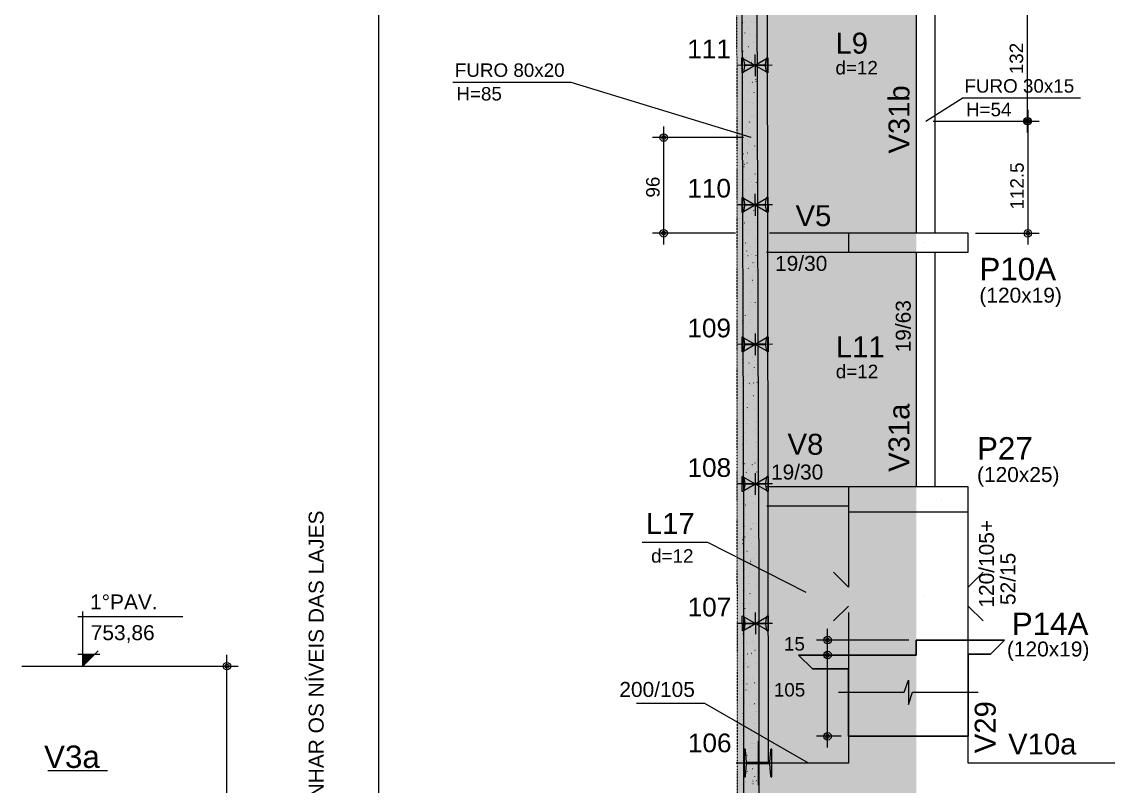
# Model space of a CAD drawing. Header units: millimetres. Extents: x 2609 to 8562, y 1432 to 7136.
# Drawn here: x 3042 to 4132, y 4974 to 5741 of the extents above; entities that cross this region are included whole.
import ezdxf

# ---------------------------------------------------------------- set-up
doc = ezdxf.new("R2010")
doc.units = ezdxf.units.MM
doc.linetypes.add('ESTILO_TQS_0003', pattern=[1.5, 0.5, -0.4, 0.1, -0.5])
for name, color, linetype in [('1', 4, 'Continuous'), ('10', 13, 'Continuous'), ('11', 22, 'Continuous'), ('12', 3, 'Continuous'), ('13', 76, 'Continuous'), ('133', 176, 'Continuous'), ('18', 9, 'Continuous'), ('19', 5, 'Continuous'), ('24', 5, 'ESTILO_TQS_0003'), ('242', 3, 'Continuous'), ('26', 1, 'Continuous'), ('27', 10, 'Continuous'), ('3', 2, 'Continuous'), ('30', 15, 'Continuous'), ('4', 1, 'Continuous'), ('42', 7, 'Continuous'), ('49', 20, 'Continuous'), ('51', 6, 'Continuous'), ('52', 21, 'Continuous'), ('6', 6, 'Continuous'), ('8', 5, 'Continuous'), ('9', 3, 'Continuous')]:
    doc.layers.add(name, color=color, linetype=linetype)
doc.styles.get("Standard").update_dxf_attribs({"font": 'arial.ttf'})

# ---------------------------------------------------------------- blocks, each defined once
blk = doc.blocks.new('_H9EFD498501-010')
for p, q in [((187.880553, 4022.791721), (187.880553, 4022.791721)), ((187.880553, 4022.791721), (187.880553, 4022.791721)), ((187.880553, 4022.791721), (187.880553, 4022.791721)), ((188.854799, 4022.834258), (188.929727, 4022.837529)), ((190.728014, 4022.916044), (190.802943, 4022.919316)), ((197.798764, 4023.533971), (197.808554, 4023.60833)), ((199.569591, 4023.302076), (199.644519, 4023.305347)), ((201.292338, 4022.73083), (201.36556, 4022.747063)), ((187.885477, 4019.7586), (187.885477, 4019.7586)), ((188.112342, 4019.808895), (188.185564, 4019.825128)), ((191.174689, 4012.600769), (191.220346, 4012.66027)), ((194.918572, 4017.479892), (194.964229, 4017.539393)), ((196.207976, 4011.450737), (196.217766, 4011.525095)), ((202.014336, 4010.000335), (202.087558, 4010.016568)), ((187.904015, 4008.338343), (187.904015, 4008.338343)), ((187.904015, 4008.338343), (187.904015, 4008.338343)), ((187.906394, 4006.87268), (187.906394, 4006.87268)), ((187.906394, 4006.87268), (187.906394, 4006.87268)), ((187.906394, 4006.87268), (187.906394, 4006.87268)), ((187.913185, 4002.689011), (187.913185, 4002.689011)), ((187.913185, 4002.689011), (187.913185, 4002.689011)), ((188.281775, 4002.705104), (188.356703, 4002.708376)), ((188.777691, 4009.47694), (188.823348, 4009.536442)), ((194.543767, 3998.809815), (194.553557, 3998.884173)), ((198.397138, 4003.146751), (198.472067, 4003.150022)), ((200.270353, 4003.228537), (200.345282, 4003.231808)), ((187.927311, 3993.986759), (187.927311, 3993.986759)), ((189.190226, 3994.266741), (189.263448, 3994.282974)), ((196.75572, 3988.248421), (196.801377, 3988.307922)), ((200.499603, 3993.127544), (200.54526, 3993.187045)), ((202.370222, 3997.188676), (202.443445, 3997.204909)), ((187.945816, 3982.586301), (187.945816, 3982.586301)), ((187.948227, 3981.100839), (187.948227, 3981.100839)), ((187.948227, 3981.100839), (187.948227, 3981.100839)), ((187.948227, 3981.100839), (187.948227, 3981.100839)), ((188.103698, 3976.972886), (188.149356, 3977.032388)), ((188.982537, 3982.631566), (189.057466, 3982.634837)), ((193.055769, 3987.507344), (193.065558, 3987.581702)), ((194.358722, 3985.124592), (194.404379, 3985.184094)), ((197.824114, 3983.017597), (197.899042, 3983.020869)), ((187.955242, 3976.779414), (187.955242, 3976.779414)), ((187.969144, 3968.214918), (187.969144, 3968.214918)), ((190.26811, 3968.724587), (190.341333, 3968.74082)), ((191.464981, 3975.424109), (191.47477, 3975.498468)), ((187.978448, 3962.483591), (187.978448, 3962.483591)), ((187.978448, 3962.483591), (187.978448, 3962.483591)), ((187.978448, 3962.483591), (187.978448, 3962.483591)), ((187.990061, 3955.328998), (187.990061, 3955.328998)), ((187.990061, 3955.328998), (187.990061, 3955.328998)), ((187.990061, 3955.328998), (187.990061, 3955.328998)), ((189.800772, 3962.783187), (189.810561, 3962.857546)), ((196.651661, 3962.862272), (196.726589, 3962.865544)), ((198.524876, 3962.944058), (198.599805, 3962.94733)), ((199.939753, 3960.772244), (199.985411, 3960.831746)), ((202.01758, 3965.539656), (202.027369, 3965.614014)), ((202.336752, 3963.896073), (202.382409, 3963.955574)), ((188.000162, 3949.106199), (188.000162, 3949.106199)), ((188.000162, 3949.106199), (188.000162, 3949.106199)), ((188.000162, 3949.106199), (188.000162, 3949.106199)), ((188.00647, 3945.220486), (188.00647, 3945.220486)), ((188.00647, 3945.220486), (188.00647, 3945.220486)), ((188.00647, 3945.220486), (188.00647, 3945.220486)), ((188.312773, 3951.480716), (188.322563, 3951.555074)), ((189.940847, 3947.741415), (189.986504, 3947.800917)), ((193.68473, 3952.620538), (193.730387, 3952.68004)), ((200.353371, 3952.898734), (200.36316, 3952.973092)), ((188.010978, 3942.443077), (188.010978, 3942.443077)), ((188.011079, 3942.380881), (188.011079, 3942.380881)), ((188.011079, 3942.380881), (188.011079, 3942.380881)), ((191.345995, 3943.182433), (191.419217, 3943.198666)), ((196.078637, 3942.733119), (196.153565, 3942.73639)), ((198.865372, 3941.596263), (198.875162, 3941.670621)), ((188.031895, 3929.557157), (188.031895, 3929.557157)), ((188.031895, 3929.557157), (188.031895, 3929.557157)), ((188.040771, 3929.559125), (188.113993, 3929.575358)), ((194.906184, 3922.577794), (194.981112, 3922.581065)), ((195.521878, 3923.389067), (195.567535, 3923.448569)), ((196.779399, 3922.65958), (196.854328, 3922.662851)), ((197.274584, 3929.513028), (197.284374, 3929.587387)), ((199.265761, 3928.268191), (199.311418, 3928.327692)), ((188.04371, 3922.278171), (188.04371, 3922.278171)), ((188.04371, 3922.278171), (188.04371, 3922.278171)), ((188.04371, 3922.278171), (188.04371, 3922.278171)), ((188.052812, 3916.671236), (188.052812, 3916.671236)), ((188.052812, 3916.671236), (188.052812, 3916.671236)), ((188.052812, 3916.671236), (188.052812, 3916.671236)), ((188.057697, 3913.661557), (188.057697, 3913.661557)), ((188.057697, 3913.661557), (188.057697, 3913.661557)), ((188.762769, 3916.82863), (188.835991, 3916.844863)), ((192.423879, 3917.640278), (192.497101, 3917.656511)), ((193.12488, 3920.265239), (193.170537, 3920.32474)), ((195.610375, 3916.872106), (195.620165, 3916.946465)), ((188.073729, 3903.785316), (188.073729, 3903.785316)), ((188.073729, 3903.785316), (188.073729, 3903.785316)), ((188.076342, 3902.175462), (188.076342, 3902.175462)), ((188.076342, 3902.175462), (188.076342, 3902.175462)), ((189.118655, 3904.01697), (189.191878, 3904.033203)), ((194.122377, 3905.569635), (194.132166, 3905.643993)), ((194.33316, 3902.44864), (194.408088, 3902.451912)), ((188.094645, 3890.899395), (188.094645, 3890.899395)), ((188.094645, 3890.899395), (188.094645, 3890.899395)), ((188.094645, 3890.899395), (188.094645, 3890.899395)), ((189.840653, 3891.286476), (189.913875, 3891.302709)), ((192.531589, 3893.486401), (192.541378, 3893.560759)), ((193.501763, 3892.098124), (193.574985, 3892.114357)), ((198.705912, 3895.912891), (198.751569, 3895.972392)), ((201.10291, 3899.03672), (201.148567, 3899.096221)), ((188.108925, 3882.102629), (188.108925, 3882.102629)), ((188.108925, 3882.102629), (188.108925, 3882.102629)), ((188.108925, 3882.102629), (188.108925, 3882.102629)), ((188.108973, 3882.072752), (188.108973, 3882.072752)), ((188.108973, 3882.072752), (188.108973, 3882.072752)), ((188.108973, 3882.072752), (188.108973, 3882.072752)), ((188.707005, 3882.882062), (188.752662, 3882.941564)), ((190.86738, 3880.845479), (190.877169, 3880.919837)), ((192.450888, 3887.761185), (192.496545, 3887.820687)), ((193.160707, 3882.293315), (193.235635, 3882.296586)), ((195.033922, 3882.375101), (195.108851, 3882.378373)), ((188.115562, 3878.013475), (188.115562, 3878.013475)), ((188.115562, 3878.013475), (188.115562, 3878.013475)), ((189.379381, 3869.543007), (189.389171, 3869.617366)), ((190.196539, 3878.474816), (190.269762, 3878.491049)), ((201.419979, 3870.961025), (201.429768, 3871.035384)), ((188.136479, 3865.127554), (188.136479, 3865.127554)), ((188.136479, 3865.127554), (188.136479, 3865.127554)), ((188.136479, 3865.127554), (188.136479, 3865.127554)), ((188.141605, 3861.970042), (188.141605, 3861.970042)), ((188.141605, 3861.970042), (188.141605, 3861.970042)), ((188.144537, 3860.163435), (188.144537, 3860.163435)), ((188.144537, 3860.163435), (188.144537, 3860.163435)), ((188.144537, 3860.163435), (188.144537, 3860.163435)), ((190.918537, 3865.744321), (190.991759, 3865.760554)), ((192.587683, 3862.164162), (192.662611, 3862.167433)), ((194.288036, 3858.529714), (194.333694, 3858.589216)), ((194.579647, 3866.55597), (194.652869, 3866.572203)), ((198.031919, 3863.408837), (198.077576, 3863.468339)), ((199.93198, 3859.658554), (199.94177, 3859.732912)), ((202.703046, 3862.605808), (202.777975, 3862.609079)), ((188.157396, 3852.241634), (188.157396, 3852.241634)), ((188.157396, 3852.241634), (188.157396, 3852.241634)), ((188.160152, 3850.5437), (188.160152, 3850.5437)), ((188.160152, 3850.5437), (188.160152, 3850.5437)), ((191.274424, 3852.932662), (191.347646, 3852.948895)), ((191.891038, 3855.405885), (191.936695, 3855.465387)), ((198.341192, 3847.57532), (198.350982, 3847.649678)), ((188.174236, 3841.867332), (188.174236, 3841.867332)), ((188.174236, 3841.867332), (188.174236, 3841.867332)), ((188.174236, 3841.867332), (188.174236, 3841.867332)), ((188.178313, 3839.355713), (188.178313, 3839.355713)), ((188.178313, 3839.355713), (188.178313, 3839.355713)), ((188.178313, 3839.355713), (188.178313, 3839.355713)), ((191.41523, 3842.008836), (191.490158, 3842.012108)), ((191.996421, 3840.202167), (192.069643, 3840.2184)), ((193.288445, 3842.090623), (193.363374, 3842.093894)), ((195.657531, 3841.013816), (195.730753, 3841.030049)), ((202.130022, 3842.476654), (202.204951, 3842.479926)), ((188.19923, 3826.469792), (188.19923, 3826.469792)), ((188.19923, 3826.469792), (188.19923, 3826.469792)), ((192.352308, 3827.390508), (192.42553, 3827.406741)), ((196.676983, 3834.934398), (196.686773, 3835.008756)), ((197.47207, 3831.053537), (197.517727, 3831.113039)), ((199.869068, 3834.177366), (199.914725, 3834.236868)), ((188.206867, 3821.764622), (188.206867, 3821.764622)), ((188.206867, 3821.764622), (188.206867, 3821.764622)), ((188.21138, 3818.984771), (188.21138, 3818.984771)), ((188.220147, 3813.583872), (188.220147, 3813.583872)), ((188.220147, 3813.583872), (188.220147, 3813.583872)), ((188.220147, 3813.583872), (188.220147, 3813.583872)), ((190.842206, 3821.879683), (190.917134, 3821.882954)), ((191.217046, 3822.901832), (191.262703, 3822.961333)), ((193.074305, 3814.660013), (193.147528, 3814.676246)), ((195.188985, 3823.631926), (195.198774, 3823.706285)), ((196.735415, 3815.471662), (196.808638, 3815.487895)), ((200.957569, 3822.321329), (201.032498, 3822.324601)), ((202.830784, 3822.403116), (202.905713, 3822.406387)), ((193.598197, 3811.548692), (193.607986, 3811.62305)), ((203.053101, 3806.701189), (203.05687, 3806.706102)), ((188.239499, 3801.661912), (188.239499, 3801.661912)), ((188.239499, 3801.661912), (188.239499, 3801.661912)), ((188.239499, 3801.661912), (188.239499, 3801.661912)), ((188.241063, 3800.697951), (188.241063, 3800.697951)), ((188.241063, 3800.697951), (188.241063, 3800.697951)), ((189.669753, 3801.724358), (189.744681, 3801.727629)), ((191.542968, 3801.806144), (191.617897, 3801.809416)), ((191.933988, 3798.90777), (191.943777, 3798.982128)), ((193.054194, 3793.670361), (193.099852, 3793.729862)), ((193.430192, 3801.848353), (193.503414, 3801.864586)), ((196.798077, 3798.549484), (196.843734, 3798.608985)), ((200.384545, 3802.192176), (200.459474, 3802.195447)), ((188.26198, 3787.812031), (188.26198, 3787.812031)), ((188.26198, 3787.812031), (188.26198, 3787.812031)), ((188.26198, 3787.812031), (188.26198, 3787.812031)), ((188.262607, 3787.425843), (188.262607, 3787.425843)), ((188.262607, 3787.425843), (188.262607, 3787.425843)), ((188.27213, 3781.559202), (188.27213, 3781.559202)), ((188.27213, 3781.559202), (188.27213, 3781.559202)), ((189.096729, 3781.595204), (189.171657, 3781.598476)), ((190.445989, 3787.605299), (190.455779, 3787.679657)), ((190.657196, 3790.546532), (190.702853, 3790.606034)), ((194.15219, 3789.117859), (194.225412, 3789.134092)), ((197.8133, 3789.929507), (197.886522, 3789.94574)), ((199.212092, 3782.036851), (199.287021, 3782.040122)), ((201.085307, 3782.118637), (201.160236, 3782.121909)), ((202.486587, 3789.023317), (202.496376, 3789.097675)), ((188.282897, 3774.92611), (188.282897, 3774.92611)), ((188.282897, 3774.92611), (188.282897, 3774.92611)), ((188.288912, 3771.220671), (188.288912, 3771.220671)), ((188.288912, 3771.220671), (188.288912, 3771.220671)), ((188.855201, 3775.522064), (188.864991, 3775.596423)), ((194.508076, 3776.306199), (194.581298, 3776.322432)), ((200.998588, 3777.720845), (201.008377, 3777.795204)), ((202.379109, 3774.197136), (202.424766, 3774.256637)), ((188.303814, 3762.04019), (188.303814, 3762.04019)), ((188.303814, 3762.04019), (188.303814, 3762.04019)), ((188.303814, 3762.04019), (188.303814, 3762.04019)), ((188.304762, 3761.456492), (188.304762, 3761.456492)), ((189.797491, 3761.521666), (189.87242, 3761.524937)), ((195.230074, 3763.575705), (195.303296, 3763.591938)), ((196.238228, 3766.194184), (196.283885, 3766.253686)), ((198.635226, 3769.318013), (198.680883, 3769.377514)), ((198.639068, 3761.907697), (198.713996, 3761.910969)), ((198.891184, 3764.387353), (198.964406, 3764.403586)), ((199.4078, 3765.637611), (199.417589, 3765.711969)), ((188.313835, 3755.866914), (188.313835, 3755.866914)), ((188.324731, 3749.154269), (188.324731, 3749.154269)), ((188.324731, 3749.154269), (188.324731, 3749.154269)), ((189.983204, 3758.042478), (190.028861, 3758.10198)), ((195.58596, 3750.764045), (195.659182, 3750.780278)), ((197.743591, 3752.996689), (197.753381, 3753.071047)), ((188.337393, 3741.353782), (188.337393, 3741.353782)), ((188.337393, 3741.353782), (188.337393, 3741.353782)), ((188.337393, 3741.353782), (188.337393, 3741.353782)), ((196.255592, 3741.694218), (196.265382, 3741.768576)), ((196.307958, 3738.03355), (196.38118, 3738.049783)), ((197.466615, 3741.752372), (197.541543, 3741.755644)), ((199.33983, 3741.834159), (199.414759, 3741.83743)), ((199.969068, 3738.845199), (200.04229, 3738.861432)), ((201.819259, 3741.841836), (201.864916, 3741.901338)), ((188.345648, 3736.268349), (188.345648, 3736.268349)), ((188.345648, 3736.268349), (188.345648, 3736.268349)), ((188.345648, 3736.268349), (188.345648, 3736.268349)), ((191.820353, 3728.811007), (191.86601, 3728.870509)), ((194.664804, 3729.610983), (194.674594, 3729.685342)), ((195.564235, 3733.690131), (195.609892, 3733.749632)), ((188.365062, 3724.307986), (188.365062, 3724.307986)), ((188.365062, 3724.307986), (188.365062, 3724.307986)), ((188.366565, 3723.382428), (188.366565, 3723.382428)), ((188.366565, 3723.382428), (188.366565, 3723.382428)), ((188.370024, 3721.251072), (188.370024, 3721.251072)), ((188.370024, 3721.251072), (188.370024, 3721.251072)), ((189.423354, 3725.687179), (189.469012, 3725.74668)), ((193.000596, 3716.970061), (193.010385, 3717.04442)), ((196.663844, 3725.221891), (196.737067, 3725.238124)), ((196.893591, 3721.623219), (196.968519, 3721.62649)), ((188.387482, 3710.496508), (188.387482, 3710.496508)), ((188.387482, 3710.496508), (188.387482, 3710.496508)), ((188.387482, 3710.496508), (188.387482, 3710.496508)), ((191.512597, 3705.66759), (191.522386, 3705.741948)), ((197.385842, 3712.491396), (197.459064, 3712.507629)), ((197.401384, 3704.458659), (197.447041, 3704.518161)), ((201.046952, 3713.303045), (201.120174, 3713.319278)), ((201.145267, 3709.337783), (201.190924, 3709.397284)), ((188.402656, 3701.148362), (188.402656, 3701.148362)), ((188.402656, 3701.148362), (188.402656, 3701.148362)), ((188.402656, 3701.148362), (188.402656, 3701.148362)), ((188.408398, 3697.610587), (188.408398, 3697.610587)), ((188.408398, 3697.610587), (188.408398, 3697.610587)), ((189.921809, 3693.584356), (189.931598, 3693.658714)), ((195.004386, 3701.334831), (195.050043, 3701.394332)), ((195.721138, 3701.467894), (195.796066, 3701.471165)), ((197.594353, 3701.54968), (197.669282, 3701.552952)), ((197.741729, 3699.679737), (197.814951, 3699.69597)), ((202.065196, 3695.783136), (202.074985, 3695.857495)), ((188.41629, 3692.749057), (188.41629, 3692.749057)), ((188.429315, 3684.724667), (188.429315, 3684.724667)), ((188.429315, 3684.724667), (188.429315, 3684.724667)), ((188.429315, 3684.724667), (188.429315, 3684.724667)), ((188.749362, 3693.183125), (188.795019, 3693.242627)), ((198.463726, 3686.949242), (198.536948, 3686.965475)), ((200.474408, 3683.699902), (200.484197, 3683.774261)), ((202.124836, 3687.760891), (202.198058, 3687.777123)), ((188.433287, 3682.277908), (188.433287, 3682.277908)), ((188.433287, 3682.277908), (188.433287, 3682.277908)), ((188.435287, 3681.045652), (188.435287, 3681.045652)), ((188.435287, 3681.045652), (188.435287, 3681.045652)), ((188.450232, 3671.838746), (188.450232, 3671.838746)), ((188.450232, 3671.838746), (188.450232, 3671.838746)), ((195.148114, 3681.33874), (195.223042, 3681.342012)), ((198.819613, 3674.137582), (198.892835, 3674.153815)), ((200.585417, 3676.982483), (200.631074, 3677.041984)), ((202.982415, 3680.106312), (203.028072, 3680.165813)), ((188.467517, 3661.190128), (188.467517, 3661.190128)), ((188.467517, 3661.190128), (188.467517, 3661.190128)), ((188.467517, 3661.190128), (188.467517, 3661.190128)), ((188.467919, 3660.942942), (188.467919, 3660.942942)), ((188.467919, 3660.942942), (188.467919, 3660.942942)), ((188.467919, 3660.942942), (188.467919, 3660.942942)), ((190.586511, 3663.951654), (190.632168, 3664.011156)), ((193.975661, 3661.183415), (194.050589, 3661.186687)), ((194.330393, 3668.830777), (194.37605, 3668.890279)), ((195.848876, 3661.265202), (195.923805, 3661.268473)), ((198.810199, 3671.05898), (198.819988, 3671.133339)), ((199.54161, 3661.407088), (199.614832, 3661.423321)), ((203.20272, 3662.218736), (203.25298, 3662.229879)), ((188.471149, 3658.952826), (188.471149, 3658.952826)), ((188.471149, 3658.952826), (188.471149, 3658.952826)), ((188.471149, 3658.952826), (188.471149, 3658.952826)), ((197.3222, 3659.756509), (197.33199, 3659.830867)), ((188.492066, 3646.066905), (188.492066, 3646.066905)), ((188.492066, 3646.066905), (188.492066, 3646.066905)), ((188.50055, 3640.840232), (188.50055, 3640.840232)), ((188.50055, 3640.840232), (188.50055, 3640.840232)), ((193.402637, 3641.054262), (193.477565, 3641.057533)), ((195.731412, 3647.673275), (195.741202, 3647.747633)), ((196.167542, 3639.599306), (196.213199, 3639.658808)), ((199.897497, 3648.595428), (199.970719, 3648.611661)), ((199.911425, 3644.478429), (199.957082, 3644.537931)), ((188.512983, 3633.180984), (188.512983, 3633.180984)), ((188.512983, 3633.180984), (188.512983, 3633.180984)), ((188.512983, 3633.180984), (188.512983, 3633.180984)), ((188.518745, 3629.6312), (188.518745, 3629.6312)), ((188.518745, 3629.6312), (188.518745, 3629.6312)), ((193.770544, 3636.475477), (193.816201, 3636.534979)), ((194.067203, 3635.032353), (194.076993, 3635.106711)), ((200.619494, 3635.864934), (200.692717, 3635.881167)), ((188.533181, 3620.737522), (188.533181, 3620.737522)), ((188.533181, 3620.737522), (188.533181, 3620.737522)), ((188.533181, 3620.737522), (188.533181, 3620.737522)), ((188.5339, 3620.295064), (188.5339, 3620.295064)), ((188.5339, 3620.295064), (188.5339, 3620.295064)), ((192.230184, 3620.898937), (192.305112, 3620.902208)), ((192.579205, 3623.729881), (192.588994, 3623.80424)), ((194.103399, 3620.980723), (194.178328, 3620.983994)), ((200.975381, 3623.053274), (201.048603, 3623.069507)), ((202.944976, 3621.366755), (203.019905, 3621.370026)), ((188.554816, 3607.409143), (188.554816, 3607.409143)), ((188.554816, 3607.409143), (188.554816, 3607.409143)), ((188.554816, 3607.409143), (188.554816, 3607.409143)), ((190.988417, 3611.646647), (190.998206, 3611.721005)), ((199.351575, 3612.123129), (199.397232, 3612.182631)), ((201.697379, 3610.322779), (201.770601, 3610.339012)), ((201.748573, 3615.246958), (201.79423, 3615.30646)), ((203.131804, 3613.845428), (203.141593, 3613.919786)), ((188.565813, 3600.634812), (188.565813, 3600.634812)), ((188.565813, 3600.634812), (188.565813, 3600.634812)), ((188.569972, 3598.072271), (188.569972, 3598.072271)), ((188.569972, 3598.072271), (188.569972, 3598.072271)), ((188.569972, 3598.072271), (188.569972, 3598.072271)), ((189.324208, 3599.005725), (189.333997, 3599.080083)), ((189.352669, 3599.092301), (189.398326, 3599.151802)), ((191.65716, 3600.769783), (191.732088, 3600.773055)), ((193.096551, 3603.971424), (193.142209, 3604.030925)), ((201.541016, 3601.762194), (201.550805, 3601.836552)), ((201.772523, 3601.211429), (201.847452, 3601.214701)), ((202.053265, 3597.51112), (202.126487, 3597.527353)), ((188.575733, 3594.523223), (188.575733, 3594.523223)), ((188.577662, 3593.335144), (188.577662, 3593.335144)), ((188.873269, 3594.589185), (188.946491, 3594.605418)), ((199.876807, 3589.121272), (199.886596, 3589.19563)), ((202.775263, 3584.780625), (202.848485, 3584.796858)), ((188.59665, 3581.637302), (188.59665, 3581.637302)), ((188.59665, 3581.637302), (188.59665, 3581.637302)), ((188.59665, 3581.637302), (188.59665, 3581.637302)), ((188.598444, 3580.532102), (188.598444, 3580.532102)), ((188.598444, 3580.532102), (188.598444, 3580.532102)), ((188.598444, 3580.532102), (188.598444, 3580.532102)), ((190.484707, 3580.614458), (190.559635, 3580.61773)), ((192.357922, 3580.696244), (192.432851, 3580.699516)), ((194.9337, 3574.739953), (194.979357, 3574.799454)), ((198.388808, 3577.8188), (198.398598, 3577.893158)), ((198.677583, 3579.619076), (198.72324, 3579.678577)), ((201.199499, 3581.082276), (201.274428, 3581.085547)), ((188.617567, 3568.751382), (188.617567, 3568.751382)), ((188.6212, 3566.513342), (188.6212, 3566.513342)), ((188.6212, 3566.513342), (188.6212, 3566.513342)), ((189.951153, 3569.047031), (190.024375, 3569.063264)), ((192.536702, 3571.616124), (192.582359, 3571.675626)), ((196.79802, 3565.735566), (196.80781, 3565.809924)), ((203.131149, 3571.968966), (203.204372, 3571.985199)), ((188.631075, 3560.429392), (188.631075, 3560.429392)), ((188.631075, 3560.429392), (188.631075, 3560.429392)), ((188.638484, 3555.865461), (188.638484, 3555.865461)), ((188.638484, 3555.865461), (188.638484, 3555.865461)), ((188.638484, 3555.865461), (188.638484, 3555.865461)), ((189.911683, 3560.485305), (189.986611, 3560.488576)), ((195.133811, 3553.094644), (195.143601, 3553.169002)), ((200.027046, 3560.926951), (200.101975, 3560.930222)), ((201.900261, 3561.008737), (201.97519, 3561.012009)), ((188.659401, 3542.979541), (188.659401, 3542.979541)), ((191.029037, 3543.504877), (191.10226, 3543.52111)), ((193.645813, 3541.792172), (193.655602, 3541.866531)), ((198.117733, 3547.263776), (198.16339, 3547.323278)), ((200.514731, 3550.387605), (200.560388, 3550.447106)), ((188.663707, 3540.326682), (188.663707, 3540.326682)), ((188.663707, 3540.326682), (188.663707, 3540.326682)), ((188.663707, 3540.326682), (188.663707, 3540.326682)), ((188.672427, 3534.954414), (188.672427, 3534.954414)), ((188.73923, 3540.32998), (188.814158, 3540.333251)), ((190.612445, 3540.411766), (190.687374, 3540.415037)), ((191.862709, 3539.11207), (191.908367, 3539.171572)), ((199.454022, 3540.797798), (199.528951, 3540.801069)), ((188.680318, 3530.09362), (188.680318, 3530.09362)), ((188.680318, 3530.09362), (188.680318, 3530.09362)), ((188.680318, 3530.09362), (188.680318, 3530.09362)), ((188.696338, 3520.223972), (188.696338, 3520.223972)), ((188.696338, 3520.223972), (188.696338, 3520.223972)), ((188.696338, 3520.223972), (188.696338, 3520.223972)), ((192.055025, 3529.708938), (192.064814, 3529.783297)), ((198.281569, 3520.642472), (198.356498, 3520.645744)), ((200.154784, 3520.724259), (200.229713, 3520.72753)), ((202.607624, 3519.824485), (202.617413, 3519.898843)), ((188.701234, 3517.2077), (188.701234, 3517.2077)), ((190.390816, 3517.068016), (190.400605, 3517.142375)), ((192.106922, 3517.962722), (192.180144, 3517.978955)), ((193.699858, 3509.880599), (193.745515, 3509.940101)), ((197.443741, 3514.759723), (197.489398, 3514.819224)), ((188.722037, 3504.392381), (188.722037, 3504.392381)), ((188.722037, 3504.392381), (188.722037, 3504.392381)), ((188.722037, 3504.392381), (188.722037, 3504.392381)), ((188.722151, 3504.321779), (188.722151, 3504.321779)), ((188.722151, 3504.321779), (188.722151, 3504.321779)), ((188.723655, 3503.395485), (188.723655, 3503.395485)), ((188.723655, 3503.395485), (188.723655, 3503.395485)), ((188.72897, 3500.121262), (188.72897, 3500.121262)), ((188.801698, 3504.339414), (188.87492, 3504.355647)), ((188.866968, 3500.127287), (188.941897, 3500.130559)), ((188.902817, 3505.765545), (188.912607, 3505.839903)), ((191.30286, 3506.756771), (191.348517, 3506.816272)), ((197.708545, 3500.513319), (197.783473, 3500.51659)), ((200.943415, 3507.183563), (200.953204, 3507.257921)), ((188.743068, 3491.435859), (188.743068, 3491.435859)), ((188.743068, 3491.435859), (188.743068, 3491.435859)), ((188.743068, 3491.435859), (188.743068, 3491.435859)), ((189.523696, 3491.60892), (189.596918, 3491.625153)), ((193.184806, 3492.420568), (193.258028, 3492.436801)), ((199.455416, 3495.881091), (199.465206, 3495.95545)), ((203.024772, 3490.407375), (203.070429, 3490.466876)), ((188.761601, 3480.018552), (188.761601, 3480.018552)), ((188.761601, 3480.018552), (188.761601, 3480.018552)), ((188.761601, 3480.018552), (188.761601, 3480.018552)), ((188.763985, 3478.549938), (188.763985, 3478.549938)), ((188.763985, 3478.549938), (188.763985, 3478.549938)), ((189.879582, 3478.79726), (189.952804, 3478.813493)), ((196.536092, 3480.357994), (196.61102, 3480.361265)), ((196.883891, 3482.404423), (196.929548, 3482.463924)), ((197.864628, 3483.797857), (197.874418, 3483.872215)), ((198.409307, 3480.43978), (198.484236, 3480.443052)), ((199.280889, 3485.528252), (199.326546, 3485.587753)), ((188.774882, 3471.836557), (188.774882, 3471.836557)), ((188.784902, 3465.664018), (188.784902, 3465.664018)), ((188.784902, 3465.664018), (188.784902, 3465.664018)), ((188.784902, 3465.664018), (188.784902, 3465.664018)), ((190.60158, 3466.066765), (190.674802, 3466.082998)), ((190.628868, 3474.252717), (190.674525, 3474.312219)), ((194.26269, 3466.878414), (194.335912, 3466.894647)), ((196.200419, 3471.156935), (196.210209, 3471.231294)), ((188.794232, 3459.915842), (188.794232, 3459.915842)), ((188.794232, 3459.915842), (188.794232, 3459.915842)), ((194.712421, 3459.854464), (194.72221, 3459.928822)), ((195.963068, 3460.22884), (196.037996, 3460.232112)), ((202.464923, 3458.052075), (202.51058, 3458.111576)), ((188.805819, 3452.778097), (188.805819, 3452.778097)), ((188.805819, 3452.778097), (188.805819, 3452.778097)), ((190.957466, 3453.255106), (191.030689, 3453.271339)), ((192.466016, 3445.021246), (192.511673, 3445.080748)), ((193.121633, 3447.771229), (193.131422, 3447.845588)), ((196.209899, 3449.900369), (196.255556, 3449.959871)), ((188.82611, 3440.277628), (188.82611, 3440.277628)), ((188.82611, 3440.277628), (188.82611, 3440.277628)), ((188.826736, 3439.892177), (188.826736, 3439.892177)), ((188.826736, 3439.892177), (188.826736, 3439.892177)), ((188.826736, 3439.892177), (188.826736, 3439.892177)), ((188.826864, 3439.813132), (188.826864, 3439.813132)), ((188.826864, 3439.813132), (188.826864, 3439.813132)), ((188.826864, 3439.813132), (188.826864, 3439.813132)), ((190.069018, 3441.897417), (190.114675, 3441.956919)), ((191.457424, 3435.130308), (191.467213, 3435.204666)), ((191.679464, 3440.524611), (191.752686, 3440.540844)), ((194.790615, 3440.073515), (194.865543, 3440.076787)), ((195.340574, 3441.33626), (195.413796, 3441.352493)), ((196.66383, 3440.155302), (196.738759, 3440.158573)), ((188.847652, 3427.006256), (188.847652, 3427.006256)), ((188.847652, 3427.006256), (188.847652, 3427.006256)), ((189.969425, 3423.827836), (189.979214, 3423.902194)), ((192.035351, 3427.712952), (192.108573, 3427.729185)), ((201.79093, 3425.548021), (201.836587, 3425.607523)), ((202.010022, 3425.245854), (202.019812, 3425.320212)), ((188.859495, 3419.710422), (188.859495, 3419.710422)), ((188.859495, 3419.710422), (188.859495, 3419.710422)), ((188.866412, 3415.449617), (188.866412, 3415.449617)), ((188.866412, 3415.449617), (188.866412, 3415.449617)), ((188.866412, 3415.449617), (188.866412, 3415.449617)), ((188.868569, 3414.120335), (188.868569, 3414.120335)), ((188.868569, 3414.120335), (188.868569, 3414.120335)), ((188.868569, 3414.120335), (188.868569, 3414.120335)), ((192.757348, 3414.982457), (192.83057, 3414.99869)), ((194.217591, 3419.944362), (194.292519, 3419.947633)), ((195.650049, 3417.545069), (195.695706, 3417.604571)), ((196.418458, 3415.794106), (196.49168, 3415.810338)), ((198.047047, 3420.668898), (198.092705, 3420.7284)), ((200.522024, 3413.943383), (200.531813, 3414.017741)), ((188.877337, 3408.718699), (188.877337, 3408.718699)), ((188.889486, 3401.234415), (188.889486, 3401.234415)), ((188.889486, 3401.234415), (188.889486, 3401.234415)), ((188.892127, 3399.607712), (188.892127, 3399.607712)), ((188.892127, 3399.607712), (188.892127, 3399.607712)), ((188.892127, 3399.607712), (188.892127, 3399.607712)), ((189.395026, 3409.393364), (189.440683, 3409.452865)), ((193.045138, 3399.789037), (193.120066, 3399.792308)), ((193.113235, 3402.170797), (193.186457, 3402.18703)), ((194.918353, 3399.870823), (194.993282, 3399.874095)), ((198.931236, 3401.860148), (198.941025, 3401.934507)), ((193.835232, 3389.440303), (193.908454, 3389.456536)), ((197.267027, 3389.219226), (197.276816, 3389.293585)), ((197.496342, 3390.251951), (197.569565, 3390.268184)), ((201.231081, 3393.192721), (201.276738, 3393.252223)), ((188.910403, 3388.348494), (188.910403, 3388.348494)), ((188.910403, 3388.348494), (188.910403, 3388.348494)), ((188.910403, 3388.348494), (188.910403, 3388.348494)), ((188.924758, 3379.505002), (188.924758, 3379.505002)), ((188.924758, 3379.505002), (188.924758, 3379.505002)), ((191.232174, 3380.161893), (191.277831, 3380.221394)), ((192.472114, 3379.659883), (192.547042, 3379.663155)), ((194.976057, 3385.041016), (195.021714, 3385.100517)), ((195.779028, 3377.916755), (195.788818, 3377.991113)), ((202.587477, 3380.10153), (202.662406, 3380.104801)), ((188.928565, 3377.159771), (188.928565, 3377.159771)), ((188.928565, 3377.159771), (188.928565, 3377.159771)), ((188.928565, 3377.159771), (188.928565, 3377.159771)), ((188.93132, 3375.462574), (188.93132, 3375.462574)), ((188.93132, 3375.462574), (188.93132, 3375.462574)), ((194.191119, 3376.628643), (194.264341, 3376.644876)), ((188.952237, 3362.576653), (188.952237, 3362.576653)), ((188.952237, 3362.576653), (188.952237, 3362.576653)), ((188.952237, 3362.576653), (188.952237, 3362.576653)), ((188.957389, 3359.402293), (188.957389, 3359.402293)), ((188.957389, 3359.402293), (188.957389, 3359.402293)), ((188.957389, 3359.402293), (188.957389, 3359.402293)), ((191.299661, 3359.504558), (191.374589, 3359.50783)), ((193.172876, 3359.586345), (193.247805, 3359.589616)), ((194.18824, 3365.833521), (194.19803, 3365.907879)), ((194.913116, 3363.898149), (194.986339, 3363.914382)), ((196.813205, 3355.809545), (196.858863, 3355.869046)), ((198.574226, 3364.709797), (198.647449, 3364.72603)), ((200.557088, 3360.688668), (200.602745, 3360.748169)), ((202.014453, 3359.972376), (202.089382, 3359.975648)), ((188.973154, 3349.690733), (188.973154, 3349.690733)), ((188.973154, 3349.690733), (188.973154, 3349.690733)), ((188.979792, 3345.600842), (188.979792, 3345.600842)), ((188.979792, 3345.600842), (188.979792, 3345.600842)), ((192.524031, 3353.192599), (192.533821, 3353.266957)), ((194.416207, 3352.685716), (194.461864, 3352.745218)), ((195.269003, 3351.086489), (195.342225, 3351.102722)), ((188.990021, 3339.299583), (188.990021, 3339.299583)), ((188.990021, 3339.299583), (188.990021, 3339.299583)), ((188.99407, 3336.804812), (188.99407, 3336.804812)), ((188.99407, 3336.804812), (188.99407, 3336.804812)), ((188.99407, 3336.804812), (188.99407, 3336.804812)), ((190.726637, 3339.375405), (190.801565, 3339.378676)), ((191.036033, 3341.890127), (191.045822, 3341.964486)), ((195.991001, 3338.355994), (196.064223, 3338.372227)), ((199.652111, 3339.167643), (199.725333, 3339.183876)), ((200.842, 3339.817051), (200.916929, 3339.820323)), ((202.715215, 3339.898837), (202.790144, 3339.902109)), ((203.07663, 3343.308145), (203.08642, 3343.382504)), ((189.010786, 3326.506853), (189.010786, 3326.506853)), ((189.010786, 3326.506853), (189.010786, 3326.506853)), ((189.014987, 3323.918892), (189.014987, 3323.918892)), ((189.014987, 3323.918892), (189.014987, 3323.918892)), ((189.445245, 3329.806893), (189.455034, 3329.881251)), ((196.346887, 3325.544335), (196.420109, 3325.560568)), ((199.997239, 3328.333368), (200.042896, 3328.39287)), ((201.588632, 3332.005674), (201.598421, 3332.080032)), ((202.394237, 3331.457197), (202.439894, 3331.516698)), ((189.022652, 3319.196873), (189.022652, 3319.196873)), ((189.022652, 3319.196873), (189.022652, 3319.196873)), ((189.022652, 3319.196873), (189.022652, 3319.196873)), ((189.03102, 3314.041914), (189.03102, 3314.041914)), ((189.03102, 3314.041914), (189.03102, 3314.041914)), ((189.03102, 3314.041914), (189.03102, 3314.041914)), ((189.554184, 3319.22008), (189.629112, 3319.223351)), ((189.998332, 3315.302539), (190.043989, 3315.362041)), ((191.427399, 3319.301866), (191.502328, 3319.305138)), ((193.742215, 3320.181663), (193.787872, 3320.241164)), ((197.068885, 3312.81384), (197.142107, 3312.830073)), ((199.997844, 3319.92244), (200.007633, 3319.996798)), ((200.268976, 3319.687898), (200.343905, 3319.691169)), ((200.729995, 3313.625489), (200.803217, 3313.641722)), ((189.035904, 3311.032971), (189.035904, 3311.032971)), ((189.035904, 3311.032971), (189.035904, 3311.032971)), ((189.035904, 3311.032971), (189.035904, 3311.032971)), ((198.333635, 3307.281518), (198.343424, 3307.355876)), ((189.055284, 3299.094163), (189.056088, 3299.094198)), ((189.055284, 3299.094163), (189.055284, 3299.094163)), ((189.055284, 3299.094163), (189.055284, 3299.094163)), ((189.056821, 3298.147051), (189.056821, 3298.147051)), ((189.056821, 3298.147051), (189.056821, 3298.147051)), ((195.579364, 3290.950191), (195.625021, 3291.009693)), ((196.845636, 3295.979046), (196.855426, 3296.053405)), ((197.424771, 3300.002181), (197.497994, 3300.018414)), ((199.096523, 3299.532573), (199.171452, 3299.535844)), ((199.323246, 3295.829315), (199.368903, 3295.888816)), ((200.969738, 3299.614359), (201.044667, 3299.61763)), ((189.077738, 3285.26113), (189.077738, 3285.26113)), ((189.077738, 3285.26113), (189.077738, 3285.26113)), ((189.077738, 3285.26113), (189.077738, 3285.26113)), ((189.082247, 3282.482985), (189.082247, 3282.482985)), ((189.082247, 3282.482985), (189.082247, 3282.482985)), ((193.182365, 3287.826363), (193.228023, 3287.885864)), ((195.254848, 3283.895812), (195.264638, 3283.97017)), ((198.146769, 3287.271686), (198.219991, 3287.287919)), ((201.807879, 3288.083334), (201.881101, 3288.099567)), ((189.087915, 3278.991453), (189.087915, 3278.991453)), ((189.098655, 3272.37521), (189.098655, 3272.37521)), ((189.098655, 3272.37521), (189.098655, 3272.37521)), ((189.681922, 3279.017388), (189.756851, 3279.020659)), ((193.590639, 3271.25489), (193.600429, 3271.329248)), ((198.502655, 3274.460026), (198.575878, 3274.476259)), ((198.523499, 3279.403419), (198.598427, 3279.406691)), ((189.119572, 3259.489289), (189.119572, 3259.489289)), ((189.119572, 3259.489289), (189.119572, 3259.489289)), ((189.119572, 3259.489289), (189.119572, 3259.489289)), ((189.120546, 3258.888743), (189.120546, 3258.888743)), ((189.120546, 3258.888743), (189.120546, 3258.888743)), ((189.120546, 3258.888743), (189.120546, 3258.888743)), ((192.102641, 3259.952419), (192.11243, 3260.026777)), ((197.351046, 3259.248094), (197.425975, 3259.251366)), ((198.763397, 3263.474015), (198.809054, 3263.533516)), ((199.224261, 3259.32988), (199.29919, 3259.333152)), ((199.224653, 3261.729532), (199.297875, 3261.745765)), ((201.160395, 3266.597844), (201.206052, 3266.657345)), ((202.885763, 3262.54118), (202.958985, 3262.557413))]:
    blk.add_line(p, q)

msp = doc.modelspace()

# ---------------------------------------------------------------- linework, layer by layer
for p, q in [((3098.46, 5144.47), (3203.58, 5144.47)), ((3103.46, 5094.47), (3103.46, 5149.47)), ((3098.46, 5106.47), (3120.46, 5106.47)), ((3103.46, 5094.47), (3118.9, 5109.91)), ((3042.12, 5094.47), (3103.46, 5094.47))]:
    msp.add_line(p, q)
msp.add_lwpolyline([(3861.18, 5068.26), (3927.08, 5068.26), (3931.18, 5080.55), (3931.18, 5055.98), (3935.28, 5068.26), (4001.18, 5068.26)])
at = {"layer": '1'}
for p, q in [((3790.95, 4997.31), (3789.19, 6229.45)), ((3871.18, 4997.31), (3790.95, 4997.31))]:
    msp.add_line(p, q, dxfattribs=at)
for points in [[(3939.18, 5864.81), (3939.18, 5528.81)], [(3958.18, 5528.81), (3958.18, 5864.81)], [(3871.18, 5528.81), (3791.94, 5528.81)], [(3789.02, 5509.81), (3871.18, 5509.81)], [(3939.18, 5509.81), (3939.18, 5274.31)], [(3958.18, 5274.31), (3958.18, 5509.81)], [(3871.18, 5274.31), (3789.38, 5274.31)], [(3789.4, 5255.31), (3871.18, 5255.31)], [(3871.18, 5249.31), (3871.18, 5173.81)], [(3991.18, 5157.81), (3991.18, 5249.31)], [(3991.18, 4997.31), (3991.18, 5157.81)], [(3871.18, 5148.31), (3871.18, 4997.31)], [(4505.18, 4997.31), (3991.18, 4997.31)]]:
    msp.add_lwpolyline(points, dxfattribs=at)
at = {"layer": '133'}
for points in [[(3792.68, 2150.04), (3939.18, 6260.4), (3758.22, 6260.4)], [(3792.68, 2150.04), (3758.22, 6260.4), (3762.62, 2137.63)], [(3792.68, 2150.04), (3939.18, 2101.73), (3939.18, 6260.4)]]:
    msp.add_solid(points, dxfattribs=at)
at = {"layer": '18'}
for p, q in [((3939.18, 5105.66), (3939.18, 5120.66)), ((3939.18, 5120.66), (4027.49, 5120.66)), ((3821.19, 5105.66), (3939.18, 5105.66)), ((4013.49, 5106.66), (3991.18, 5106.66)), ((3991.18, 5106.66), (3991.18, 5024.08)), ((3871.18, 5091.66), (3835.19, 5091.66)), ((3871.18, 5024.08), (3871.18, 5091.66)), ((3991.18, 5024.08), (3871.18, 5024.08))]:
    msp.add_line(p, q, dxfattribs=at)
at = {"layer": '24'}
msp.add_line((3761.62, 2137.63), (3759.31, 5798.31), dxfattribs=at)
at = {"layer": '242'}
for p, q in [((3946.68, 5519.31), (3946.68, 5519.31)), ((3964.68, 5261.81), (3964.68, 5261.81)), ((3946.68, 5164.31), (3946.68, 5164.31))]:
    msp.add_line(p, q, dxfattribs=at)
at = {"layer": '26', "color": 3, "linetype": 'Continuous'}
for p, q in [((3399.72, 5805.56), (3399.72, 2476.06)), ((3850.18, 5094.41), (3850.18, 5131.91)), ((3931.68, 5120.66), (3838.93, 5120.66)), ((3850.18, 5012.83), (3850.18, 5116.91)), ((3939.18, 5120.66), (3939.18, 5120.66)), ((3247.91, 4797.22), (3247.91, 5105.72)), ((3931.68, 5105.66), (3838.93, 5105.66)), ((3863.68, 5105.66), (3838.93, 5105.66)), ((3871.18, 5105.66), (3871.18, 5105.66)), ((3939.18, 5105.66), (3939.18, 5105.66)), ((3049.62, 5094.47), (3259.16, 5094.47)), ((3863.68, 5024.08), (3838.93, 5024.08)), ((3871.18, 5024.08), (3871.18, 5024.08))]:
    msp.add_line(p, q, dxfattribs=at)
at = {"layer": '26'}
for p, q in [((3730.19, 5218.65), (3664.42, 5218.65)), ((3828.85, 5168.4), (3730.19, 5218.65)), ((3727.12, 5057.08), (3658.49, 5057.08)), ((3831.07, 4997.31), (3727.12, 5057.08)), ((3068.22, 4989.89), (3128.12, 4989.89))]:
    msp.add_line(p, q, dxfattribs=at)
at = {"layer": '26', "color": 3, "linetype": 'Continuous'}
for centre, radius in [((3850.18, 5120.66), 3.75), ((3850.18, 5120.66), 1.87), ((3850.18, 5105.66), 3.75), ((3850.18, 5105.66), 3.75), ((3850.18, 5105.66), 1.87), ((3850.18, 5105.66), 1.87), ((3247.91, 5094.47), 3.75), ((3247.91, 5094.47), 1.87), ((3850.18, 5024.08), 3.75), ((3850.18, 5024.08), 1.87)]:
    msp.add_circle(centre, radius, dxfattribs=at)
at = {"layer": '27'}
for points in [[(3103.46, 5094.47), (3115.46, 5106.47), (3103.46, 5106.47)], [(3103.46, 5094.47), (3103.46, 5106.47), (3103.46, 5094.47)]]:
    msp.add_solid(points, dxfattribs=at)
at = {"layer": '3'}
msp.add_lwpolyline([(3871.18, 5509.81), (3991.18, 5509.81), (3991.18, 5528.81), (3871.18, 5528.81), (3871.18, 5509.81)], dxfattribs=at)
at = {"layer": '30'}
msp.add_lwpolyline([(4013.49, 5106.66), (4027.49, 5120.66), (3939.18, 5120.66), (3939.18, 5105.66), (3821.19, 5105.66), (3835.19, 5091.66), (3871.18, 5091.66), (3871.18, 5024.08), (3991.18, 5024.08), (3991.18, 5106.66), (4013.49, 5106.66), (4013.49, 5106.66)], dxfattribs=at)
at = {"layer": '4'}
msp.add_lwpolyline([(3871.18, 5249.31), (3991.18, 5249.31), (3991.18, 5274.31), (3871.18, 5274.31), (3871.18, 5249.31)], dxfattribs=at)
at = {"layer": '42', "color": 70, "linetype": 'Continuous'}
for p, q in [((4050.34, 5784.56), (4050.34, 5630.06)), ((4050.96, 5652.56), (4050.96, 5517.56)), ((3685.82, 5636.07), (3685.82, 5517.56)), ((3948.68, 5641.31), (3948.68, 5641.31)), ((3948.68, 5641.31), (3948.68, 5641.31)), ((3956.18, 5641.31), (4062.21, 5641.31)), ((3956.18, 5641.31), (4061.59, 5641.31)), ((3766.04, 5624.82), (3674.57, 5624.82)), ((3773.54, 5624.82), (3773.54, 5624.82)), ((3757.75, 5528.81), (3674.57, 5528.81)), ((3765.25, 5528.81), (3765.25, 5528.81)), ((3991.18, 5528.81), (3991.18, 5528.81)), ((3998.68, 5528.81), (4062.21, 5528.81))]:
    msp.add_line(p, q, dxfattribs=at)
at = {"layer": '42'}
for p, q in [((3592.95, 5680.12), (3474.25, 5680.12)), ((3773.54, 5624.82), (3592.95, 5680.12)), ((3948.68, 5641.31), (3985.27, 5664.28)), ((4103.97, 5664.28), (3985.27, 5664.28))]:
    msp.add_line(p, q, dxfattribs=at)
at = {"layer": '42', "color": 70, "linetype": 'Continuous'}
for centre, radius in [((4050.34, 5641.31), 3.75), ((4050.96, 5641.31), 3.75), ((4050.34, 5641.31), 1.87), ((4050.96, 5641.31), 1.87), ((3685.82, 5624.82), 3.75), ((3685.82, 5624.82), 1.87), ((3685.82, 5528.81), 3.75), ((3685.82, 5528.81), 1.87), ((4050.96, 5528.81), 3.75), ((4050.96, 5528.81), 1.87)]:
    msp.add_circle(centre, radius, dxfattribs=at)
at = {"layer": '49'}
for p, q in [((3766.1, 5222.25), (3763.22, 6260.4)), ((3781.1, 5222.29), (3778.26, 6245.4)), ((3767.62, 2139.71), (3766.1, 5222.23)), ((3781.1, 5222.24), (3781.92, 3555.33))]:
    msp.add_line(p, q, dxfattribs=at)
at = {"layer": '51'}
for p, q in [((3764.34, 5704.81), (3765.1, 5704.82)), ((3764.41, 5689.81), (3764.34, 5704.81)), ((3765.71, 5704.34), (3766.8, 5698.2)), ((3765.77, 5703.96), (3788.98, 5690.78)), ((3765.83, 5690.68), (3788.92, 5704.07)), ((3777.33, 5708.28), (3777.42, 5686.46)), ((3787.94, 5698.29), (3788.98, 5704.44)), ((3789.59, 5704.93), (3790.34, 5704.93)), ((3790.34, 5704.93), (3790.41, 5689.93)), ((3794.72, 5697.45), (3760.03, 5697.29)), ((3765.16, 5689.82), (3764.41, 5689.81)), ((3766.81, 5696.45), (3765.77, 5690.3)), ((3767.41, 5697.72), (3787.34, 5697.81)), ((3787.34, 5697.02), (3767.41, 5696.93)), ((3789.04, 5690.41), (3787.95, 5696.54)), ((3790.41, 5689.93), (3789.66, 5689.93)), ((3777.41, 5568.28), (3777.51, 5546.46)), ((3794.81, 5557.45), (3760.12, 5557.29)), ((3764.43, 5564.81), (3765.18, 5564.82)), ((3764.5, 5549.81), (3764.43, 5564.81)), ((3765.8, 5564.34), (3766.89, 5558.2)), ((3765.86, 5563.96), (3789.07, 5550.78)), ((3765.92, 5550.68), (3789.01, 5564.07)), ((3767.5, 5557.72), (3787.43, 5557.81)), ((3787.43, 5557.02), (3767.5, 5556.93)), ((3788.03, 5558.29), (3789.07, 5564.44)), ((3789.68, 5564.93), (3790.43, 5564.93)), ((3790.43, 5564.93), (3790.5, 5549.93)), ((3765.25, 5549.82), (3764.5, 5549.81)), ((3766.9, 5556.45), (3765.86, 5550.3)), ((3789.13, 5550.41), (3788.04, 5556.54)), ((3790.5, 5549.93), (3789.74, 5549.93)), ((3777.5, 5428.28), (3777.6, 5406.46)), ((3794.9, 5417.45), (3760.2, 5417.29)), ((3764.52, 5424.81), (3765.27, 5424.82)), ((3764.59, 5409.81), (3764.52, 5424.81)), ((3765.88, 5424.34), (3766.98, 5418.2)), ((3765.95, 5423.96), (3789.15, 5410.78)), ((3766.98, 5416.45), (3765.95, 5410.3)), ((3766.01, 5410.68), (3789.09, 5424.07)), ((3767.59, 5417.72), (3787.51, 5417.81)), ((3787.52, 5417.02), (3767.59, 5416.93)), ((3788.12, 5418.29), (3789.16, 5424.44)), ((3789.22, 5410.41), (3788.13, 5416.54)), ((3789.76, 5424.93), (3790.52, 5424.93)), ((3790.52, 5424.93), (3790.59, 5409.93)), ((3765.34, 5409.82), (3764.59, 5409.81)), ((3790.59, 5409.93), (3789.83, 5409.93)), ((3764.61, 5284.81), (3765.36, 5284.82)), ((3764.67, 5269.81), (3764.61, 5284.81)), ((3765.97, 5284.34), (3767.06, 5278.2)), ((3777.59, 5288.28), (3777.69, 5266.46)), ((3788.21, 5278.29), (3789.25, 5284.44)), ((3789.85, 5284.93), (3790.61, 5284.93)), ((3790.61, 5284.93), (3790.67, 5269.93)), ((3794.99, 5277.45), (3760.29, 5277.29)), ((3766.04, 5283.96), (3789.24, 5270.78)), ((3767.07, 5276.45), (3766.04, 5270.3)), ((3766.1, 5270.68), (3789.18, 5284.07)), ((3767.67, 5277.72), (3787.6, 5277.81)), ((3787.61, 5277.02), (3767.68, 5276.93)), ((3789.31, 5270.41), (3788.22, 5276.54)), ((3765.43, 5269.82), (3764.67, 5269.81)), ((3790.67, 5269.93), (3789.92, 5269.93)), ((3764.7, 5144.81), (3765.45, 5144.82)), ((3764.76, 5129.81), (3764.7, 5144.81)), ((3766.06, 5144.34), (3767.15, 5138.2)), ((3766.13, 5143.96), (3789.33, 5130.78)), ((3766.19, 5130.68), (3789.27, 5144.07)), ((3777.68, 5148.28), (3777.78, 5126.46)), ((3788.3, 5138.3), (3789.33, 5144.44)), ((3789.94, 5144.93), (3790.7, 5144.93)), ((3790.7, 5144.93), (3790.76, 5129.93)), ((3795.08, 5137.45), (3760.38, 5137.29)), ((3767.16, 5136.45), (3766.12, 5130.3)), ((3767.76, 5137.72), (3787.69, 5137.81)), ((3787.69, 5137.02), (3767.77, 5136.93)), ((3789.4, 5130.41), (3788.31, 5136.54)), ((3765.52, 5129.82), (3764.76, 5129.81)), ((3790.76, 5129.93), (3790.01, 5129.93)), ((3780.47, 5019.39), (3780.47, 4975.24)), ((3767.41, 5011.09), (3766.71, 5011.09)), ((3766.71, 5011.09), (3766.71, 4983.54)), ((3768.94, 4998.1), (3767.96, 5010.64)), ((3792.97, 5010.64), (3792, 4998.1)), ((3794.22, 5011.09), (3793.53, 5011.09)), ((3794.22, 4983.54), (3794.22, 5011.09)), ((3802.54, 4997.31), (3758.39, 4997.31)), ((3802.54, 4997.31), (3758.39, 4997.31)), ((3767.96, 4983.98), (3768.94, 4996.49)), ((3791.44, 4997.66), (3769.5, 4997.66)), ((3769.5, 4996.93), (3791.44, 4996.93)), ((3792, 4996.49), (3792.97, 4983.98)), ((3766.71, 4983.54), (3767.41, 4983.54)), ((3793.53, 4983.54), (3794.22, 4983.54))]:
    msp.add_line(p, q, dxfattribs=at)
for centre, radius, start, end in [((3765.1, 5704.19), 0.625, 13.3965, 90.25773), ((3789.59, 5704.3), 0.625, 90.25773, 167.11895), ((3765.16, 5690.44), 0.625, 270.25773, 347.11895), ((3767.41, 5698.34), 0.625, 193.39658, 270.36272), ((3767.42, 5696.31), 0.625, 90.25773, 167.11895), ((3787.34, 5698.43), 0.625, 270.25773, 347.11895), ((3787.34, 5696.4), 0.625, 13.3965, 90.25773), ((3789.65, 5690.55), 0.625, 193.3965, 270.25773), ((3765.19, 5564.19), 0.625, 13.3965, 90.25773), ((3767.5, 5558.34), 0.625, 193.39658, 270.36272), ((3767.5, 5556.31), 0.625, 90.25773, 167.11895), ((3787.42, 5558.43), 0.625, 270.25773, 347.11895), ((3787.43, 5556.4), 0.625, 13.3965, 90.25773), ((3789.68, 5564.3), 0.625, 90.25773, 167.11895), ((3765.25, 5550.44), 0.625, 270.25773, 347.11895), ((3789.74, 5550.55), 0.625, 193.3965, 270.25773), ((3765.28, 5424.19), 0.625, 13.3965, 90.25773), ((3767.58, 5418.34), 0.625, 193.39658, 270.36272), ((3767.59, 5416.31), 0.625, 90.25773, 167.11895), ((3787.51, 5418.43), 0.625, 270.25773, 347.11895), ((3787.52, 5416.4), 0.625, 13.3965, 90.25773), ((3789.77, 5424.3), 0.625, 90.25773, 167.11895), ((3765.34, 5410.44), 0.625, 270.25773, 347.11895), ((3789.83, 5410.55), 0.625, 193.3965, 270.25773), ((3765.36, 5284.19), 0.625, 13.3965, 90.25773), ((3789.86, 5284.3), 0.625, 90.25773, 167.11895), ((3767.67, 5278.34), 0.625, 193.39658, 270.36272), ((3767.68, 5276.31), 0.625, 90.25773, 167.11895), ((3787.6, 5278.43), 0.625, 270.25773, 347.11895), ((3787.61, 5276.4), 0.625, 13.3965, 90.25773), ((3765.43, 5270.44), 0.625, 270.25773, 347.11895), ((3789.92, 5270.55), 0.625, 193.3965, 270.25773), ((3765.45, 5144.19), 0.625, 13.3965, 90.25773), ((3789.94, 5144.3), 0.625, 90.25773, 167.11895), ((3767.76, 5138.34), 0.625, 193.39658, 270.36272), ((3767.77, 5136.31), 0.625, 90.25773, 167.11895), ((3787.69, 5138.43), 0.625, 270.25773, 347.11895), ((3787.7, 5136.4), 0.625, 13.3965, 90.25773), ((3765.51, 5130.44), 0.625, 270.25773, 347.11895), ((3790.01, 5130.55), 0.625, 193.3965, 270.25773), ((3767.41, 5010.51), 0.573, 13.13877, 90), ((3793.53, 5010.51), 0.573, 90, 166.86123), ((3769.5, 4998.23), 0.573, 193.13877, 270), ((3769.5, 4996.36), 0.573, 89.895, 166.86115), ((3791.44, 4998.23), 0.573, 270, 346.86123), ((3791.44, 4996.36), 0.573, 13.13877, 90), ((3767.41, 4984.11), 0.573, 270, 346.86123), ((3793.53, 4984.11), 0.573, 193.13877, 270)]:
    msp.add_arc(centre, radius, start, end, dxfattribs=at)
at = {"layer": '6'}
for p, q in [((3871.18, 5173.81), (3856.18, 5188.81)), ((3991.18, 5173.81), (4006.18, 5188.81)), ((3871.18, 5154.81), (3856.18, 5139.81)), ((3991.18, 5154.81), (4006.18, 5139.81))]:
    msp.add_line(p, q, dxfattribs=at)

# ---------------------------------------------------------------- block references
at = {"layer": '19'}
msp.add_blockref('_H9EFD498501-010', (3576.18, 1717.31), dxfattribs=at)

# ---------------------------------------------------------------- texts
at = {"layer": '10'}
for s, p in [('L9', (3858.11, 5709.06)), ('L11', (3858.46, 5404.31)), ('L17', (3667.96, 5227.18))]:
    msp.add_text(s, height=21, dxfattribs=at).set_placement(p)
at = {"layer": '11'}
for s, p in [('19/30', (3797.49, 5491.06)), ('19/30', (3793.43, 5281.76)), ('200/105', (3641.38, 5063.62))]:
    msp.add_text(s, height=15, dxfattribs=at).set_placement(p)
for s, p in [('19/63', (3933.55, 5409.31)), ('NIVEL SUPERIOR DO COROAMENTO DEVERÁ ACOMPANHAR OS NÍVEIS DAS LAJES', (3344.87, 4401.89)), ('120/105+', (4017.06, 5153.22)), ('52/15', (4038.58, 5155.8))]:
    msp.add_text(s, height=15, rotation=90, dxfattribs=at).set_placement(p)
at = {"layer": '12'}
for s, p in [('(120x19)', (4002.43, 5459.19)), ('(120x25)', (4000.05, 5279.25)), ('(120x19)', (4030.05, 5104.19))]:
    msp.add_text(s, height=15, dxfattribs=at).set_placement(p)
at = {"layer": '13'}
for p in [(3858.11, 5688.16), (3858.46, 5383.41), (3673.25, 5198.35)]:
    msp.add_text('d=12', height=13.5, dxfattribs=at).set_placement(p)
at = {"layer": '26'}
for s, p in [('1%%dPAV.', (3110.63, 5151.41)), ('753,86', (3111.33, 5120.59))]:
    msp.add_text(s, height=15, dxfattribs=at).set_placement(p)
at = {"layer": '26', "color": 3, "linetype": 'Continuous'}
for s, p in [('15', (3806.44, 5110.08)), ('105', (3796.33, 5064.03))]:
    msp.add_text(s, height=13.5, dxfattribs=at).set_placement(p)
at = {"layer": '42', "color": 70, "linetype": 'Continuous'}
for s, p in [('132', (4046.29, 5688.41)), ('112.5', (4046.91, 5552.66)), ('96', (3681.77, 5564.66))]:
    msp.add_text(s, height=13.5, rotation=90, dxfattribs=at).set_placement(p)
at = {"layer": '42'}
for s, height, p in [('FURO 80x20', 13.5, (3476.45, 5685.74)), ('FURO 30x15', 13.5, (3987.46, 5669.9)), ('H=85', 13.5, (3477.98, 5662.05)), ('H=54', 13.5, (3989, 5646.21)), ('110', 18.75, (3709.6, 5564.67))]:
    msp.add_text(s, height=height, dxfattribs=at).set_placement(p)
at = {"layer": '52'}
for s, p in [('111', (3709.51, 5704.38)), ('109', (3709.68, 5424.38)), ('108', (3709.77, 5284.38)), ('107', (3709.86, 5144.38)), ('106', (3710.16, 5008.11))]:
    msp.add_text(s, height=18.75, dxfattribs=at).set_placement(p)
at = {"layer": '8'}
for s, p in [('V31b', (3932.31, 5608.75)), ('V31a', (3932.31, 5289.44)), ('V29', (4018.77, 5007.14))]:
    msp.add_text(s, height=21, rotation=90, dxfattribs=at).set_placement(p)
for s, height, p in [('V5', 21, (3818.04, 5536)), ('V8', 21, (3810.06, 5306.62)), ('V10a', 21, (4031.25, 5005.89)), ('V3a', 22.5, (3064.51, 4992.37))]:
    msp.add_text(s, height=height, dxfattribs=at).set_placement(p)
at = {"layer": '9'}
for s, p in [('P10A', (4002.43, 5481.69)), ('P27', (4000.05, 5301.75)), ('P14A', (4034.9, 5125.72))]:
    msp.add_text(s, height=22.5, dxfattribs=at).set_placement(p)

doc.saveas('drawing.dxf')
